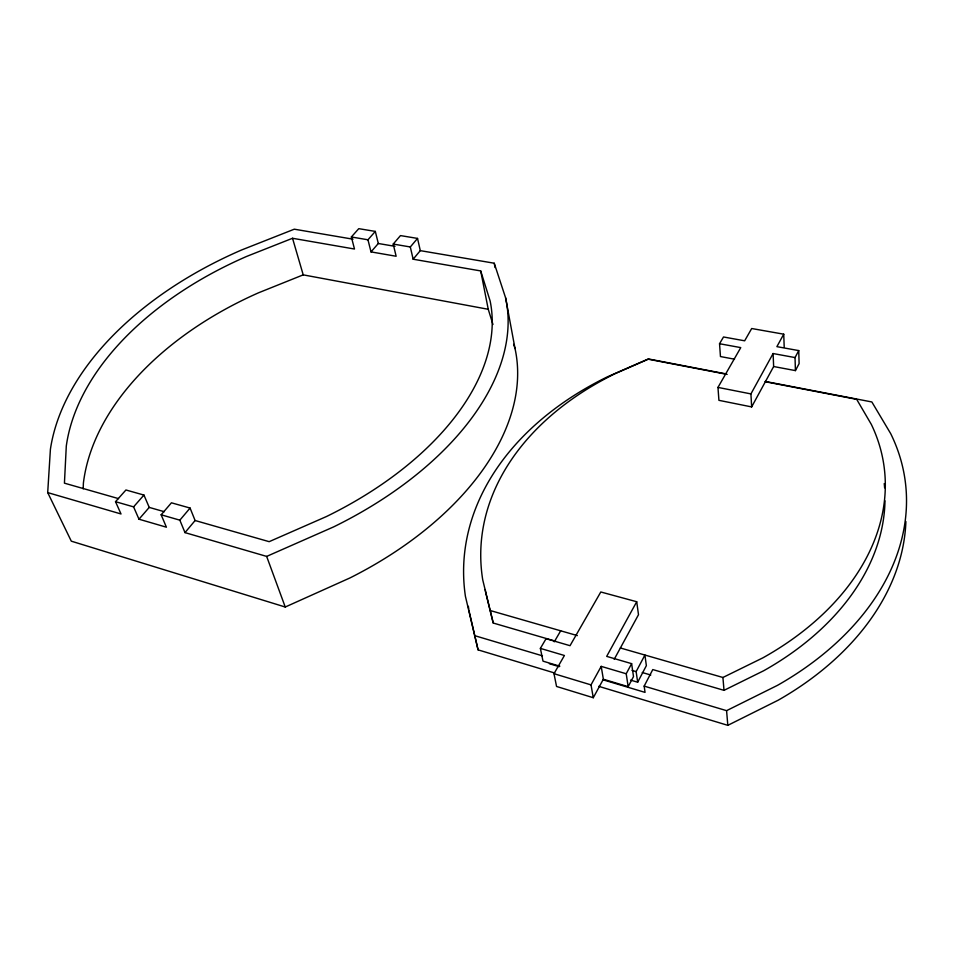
<?xml version="1.0" encoding="UTF-8"?>
<svg xmlns="http://www.w3.org/2000/svg" width="954" height="954" viewBox="0 0 954 954"><rect width="100%" height="100%" fill="white"/><g stroke="black" fill="none" stroke-linecap="round" stroke-linejoin="round"><path stroke-width="1.43" d="M83.177 488.842L83.392 483.106A293.462 189.464 -15.7 0 1 258.462 292.83L303.217 274.859L488.245 309.287L492.956 324.479M164.267 511.702L149.229 507.397L143.947 495.066L125.94 489.986L115.517 501.685L133.584 506.872L138.986 519.203L166.401 527.192L161.154 514.79L171.434 502.806L190.073 508.053L195.105 520.514L269.159 541.669L326.387 516.567A287.106 168.071 -18.6 0 0 490.117 300.927L480.709 270.936L413.142 259.214L420.297 250.64L494.232 263.221L505.584 297.791L515.017 348.52A294.917 180.234 -19 0 1 349.951 577.945L285.246 607.018L71.3 541.168L47.7 492.598L50.407 449.286A317.3 198.849 -15.6 0 1 241.612 249.972L294.297 229.187L353.04 239.192M602.833 679.749L645.047 692.389L644.165 686.117L652.786 669.565L724.014 690.338L763.629 670.781A283.314 198.253 -8.1 0 0 884.99 500.838M637.666 682.217L646.359 665.665L644.916 655.04L636.139 671.616L637.666 682.217L630.534 680.107M628.173 686.665L626.218 673.762L601.199 666.369L603.357 679.224L628.173 686.665L633.504 676.577L631.62 663.65L606.684 656.376L636.712 601.736L600.793 591.981L570.027 645.691L546.082 638.703L540.381 648.386L543.005 661.158L559.843 666.202M719.543 343.726L740.757 347.614L717.968 387.407L718.922 400.334L751.645 406.917L773.646 366.527L795.421 370.605L799.106 363.629L798.748 350.595L776.89 346.648L783.735 334.186L751.692 328.522L744.657 340.805L723.514 336.977L719.543 343.726L720.461 356.557L734.508 359.193M626.218 673.762L631.62 663.65M795.421 370.605L795.028 357.571L798.748 350.595M540.381 648.386L564.41 655.493L553.988 673.691L556.552 686.463L593.281 697.72L603.357 679.224M614.197 659.321L638.5 614.698L636.712 601.736M593.281 697.72L591.015 684.889L601.199 666.369M751.645 406.917L750.929 393.907L773.098 353.54L795.028 357.571M554.274 641.827L560.69 630.809M505.584 297.791A303.42 177.814 -18.6 0 1 333.661 526.882L266.655 556.409L184.993 532.618L195.105 520.514M184.993 532.618L179.853 520.168L190.073 508.053M413.142 259.214L410.315 246.967L417.53 238.417L400.489 235.59L393.215 244.069L396.137 256.256L371.011 251.892L367.958 239.788L375.316 231.405L358.764 228.662L351.358 236.974L354.494 249.03L292.532 238.273L246.812 256.352A300.212 187.902 -15.6 0 0 66.291 446.09L64.431 483.165L118.511 498.62M138.986 519.203L149.229 507.397M371.011 251.892L378.309 243.497L375.316 231.405M133.584 506.872L143.947 495.066M598.695 686.32L727.819 725.338L778.166 700.212A300.939 213.016 -8 0 0 905.895 521.552M644.165 686.117L726.578 710.658L777.438 685.377A303.658 212.778 -8.1 0 0 890.678 433.605L871.849 401.956L765.227 381.433M620.374 647.981L722.917 677.483L762.89 657.843A285.532 198.027 -8.2 0 0 871.312 424.363L856.68 399.344L765.358 381.755M351.358 236.974L367.958 239.788M393.215 244.069L410.315 246.967M378.309 243.497L395.004 246.335M725.791 373.849L648.374 358.942L607.567 376.747A328.176 234.934 -0.3 0 0 465.421 596.357L478.073 649.865L554.703 673.023M727.163 374.397L648.255 359.205L615.628 373.431A308.619 218.812 -0.6 0 0 482.748 579.937L493.23 623.034L555.872 641.303M717.968 387.407L750.929 393.907M161.154 514.79L179.853 520.168M490.32 610.56L577.349 635.602M47.7 492.598L121.015 513.967L115.517 501.685M642.269 672.522L650.783 675.015M632.025 670.412L636.139 671.616M474.543 635.614L542.456 655.839M549.373 663.722L559.223 666.667M553.988 673.691L591.015 684.889M266.655 556.409L285.246 607.018M513.657 344.311L515.017 348.52M292.532 238.273L303.217 274.859M493.23 623.034L485.658 592.398A306.103 218.836 -0.4 0 1 485.228 589.572M468.951 610.596L478.073 649.865M417.53 238.417L420.297 250.64M480.709 270.936L488.245 309.287M494.232 263.221L495.043 267.525M722.917 677.483L724.014 690.338M726.578 710.658L727.819 725.338M773.098 353.54L773.646 366.527M783.735 334.186L784.2 347.149M468.736 609.165A325.064 234.911 0 0 1 468.366 606.303M884.239 483.559A283.314 198.253 -8.1 0 1 884.62 487.828"/></g></svg>
